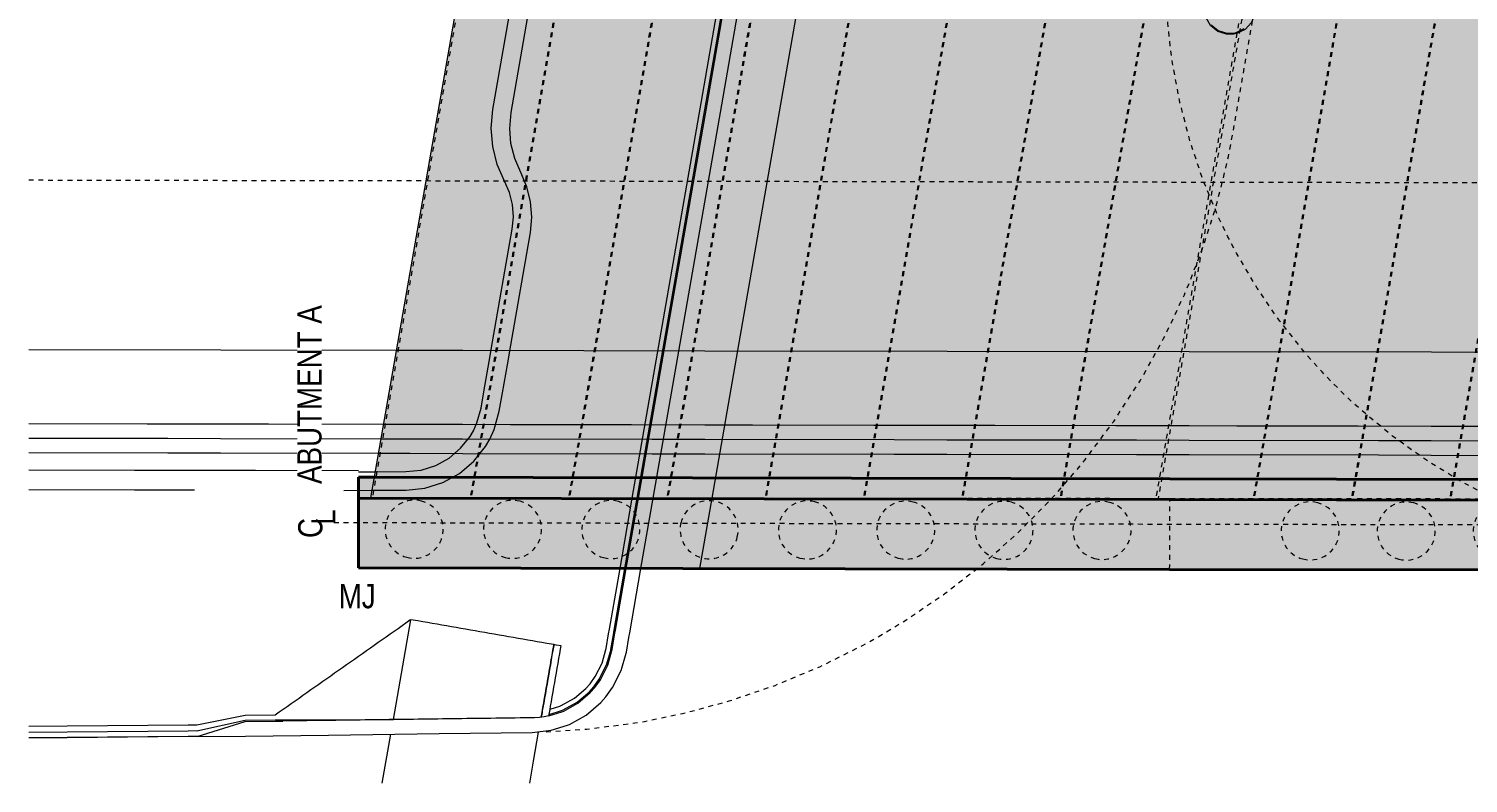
# Model space of a CAD drawing. Header units: metres. Extents: x -351 to -108, y 3 to 559.
# Drawn here: x -288.86 to -259.14, y 503.29 to 518.87 of the extents above; entities that cross this region are included whole.
import ezdxf

# ---------------------------------------------------------------- set-up
doc = ezdxf.new("R2010")
doc.units = ezdxf.units.M
for name, pattern in [('Hidden', [0.007144, 0.004763, -0.002381]), ('IMPORT-LNMK-LineCont _3_', [0.004, 0.001, -0.003]), ('IMPORT-LNMK-LineTurn _3_', [0.0012, 0.0006, -0.0006]), ('JacobsDash', [0.0045, 0.003, -0.0015]), ('JacobsGridLine', [0.0145, 0.01, -0.001, 0.0025, -0.001])]:
    doc.linetypes.add(name, pattern=pattern)
for name, color, linetype, lineweight in [('A-ANNO-NOTE', 7, 'Continuous', 9), ('A-DETL', 7, 'Continuous', 13), ('A-DETL-GENF', 7, 'Continuous', 9), ('A-MASS', 7, 'Continuous', 40), ('G-ANNO-TEXT', 7, 'Continuous', 9), ('S-BEAM', 7, 'Continuous', 40), ('S-BEAM-HDLN', 7, 'JacobsDash', 15), ('S-FNDN-HDLN', 7, 'JacobsDash', 15), ('S-GRID', 7, 'Continuous', 9)]:
    doc.layers.add(name, color=color, linetype=linetype, lineweight=lineweight)
doc.styles.add('Arial Narrow', font='ARIALN.TTF', dxfattribs={"height": 0.5})
doc.styles.add('Arial Narrow_2', font='ARIALN.TTF', dxfattribs={"height": 0.0025})

# ---------------------------------------------------------------- blocks, each defined once
blk = doc.blocks.new('T2DPAA-T2D-C3S-RW-M2D-100010_dwg-40802999-DRG-2873032 - CONSTRUCTION SEQUENCE STAGE A4')
at = {"color": 9, "lineweight": 18, "true_color": 0xc3c3c3}
for p, q in [((14.917, -596.027), (15.07, -596.589)), ((15.366, -596.224), (15.456, -596.555)), ((9.278, -598.35), (10.303, -598.261)), ((10.607, -598.234), (12.693, -598.052)), ((14.854, -602.053), (16.318, -601.925)), ((14.86, -602.078), (16.324, -601.95)), ((14.938, -602.372), (16.402, -602.244)), ((15.249, -603.55), (16.714, -603.422))]:
    blk.add_line(p, q, dxfattribs=at)
at = {"color": 9, "linetype": 'IMPORT-LNMK-LineCont _3_', "lineweight": 18, "true_color": 0xc3c3c3, "flags": 128}
blk.add_lwpolyline([(19.443, -588.095), (20.455, -591.933), (21.535, -596.023)], dxfattribs=at)
at = {"color": 9, "lineweight": 18, "true_color": 0xc3c3c3, "flags": 128}
for points in [[(16.06, -588.994), (17.071, -592.826), (17.996, -596.333)], [(14.582, -589.387), (15.207, -591.754), (15.593, -593.216), (15.845, -594.171), (16.451, -596.468)], [(15.387, -596.22), (14.845, -594.164), (14.207, -591.747), (13.65, -589.635)], [(14.002, -589.541), (14.735, -592.318), (15.012, -593.369), (15.844, -596.521)], [(14.292, -589.464), (15.025, -592.241), (15.303, -593.292), (16.147, -596.495)], [(14.131, -593.048), (13.815, -591.85), (13.258, -589.739)], [(9.228, -594.405), (9.18, -594.231), (8.516, -591.821), (8.308, -591.055)], [(9.233, -594.404), (9.185, -594.23), (8.521, -591.82), (8.312, -591.053)], [(9.339, -594.375), (9.291, -594.201), (8.627, -591.791), (8.419, -591.025)], [(9.455, -594.343), (9.406, -594.169), (8.743, -591.759), (8.535, -590.994)], [(9.228, -594.405), (9.495, -595.369), (9.955, -597.019), (10.571, -599.222), (11.089, -601.072), (11.232, -601.44), (11.418, -601.737), (11.445, -601.773), (11.72, -602.057), (12.045, -602.282), (12.191, -602.355), (12.408, -602.439), (12.794, -602.521), (13.166, -602.527), (13.189, -602.525), (13.496, -602.499), (13.595, -602.49), (14.938, -602.372)], [(9.231, -594.405), (9.784, -595.289), (9.992, -596.033)], [(9.342, -594.374), (9.808, -595.282), (9.975, -595.879), (10.257, -596.934), (10.607, -598.234)], [(11.507, -601.317), (11.534, -601.315), (11.606, -601.309), (11.642, -601.306), (11.706, -601.3), (11.806, -601.291), (11.905, -601.283), (12.005, -601.274), (12.104, -601.265), (12.204, -601.256), (12.304, -601.248), (12.403, -601.239), (12.503, -601.23), (12.603, -601.222), (12.702, -601.213), (12.802, -601.204), (12.901, -601.195), (12.967, -601.19), (12.958, -601.09), (12.954, -601.04), (12.95, -600.99), (12.941, -600.891), (12.932, -600.791), (12.924, -600.692), (12.915, -600.592), (12.906, -600.492), (12.897, -600.393), (12.889, -600.293), (12.88, -600.193), (12.871, -600.094), (12.863, -599.994), (12.854, -599.895), (12.845, -599.795), (12.836, -599.695), (12.828, -599.596), (12.819, -599.496), (12.81, -599.397), (12.802, -599.297), (12.793, -599.197), (12.784, -599.098), (12.775, -598.998), (12.767, -598.898), (12.758, -598.799), (12.749, -598.699), (12.741, -598.6), (12.732, -598.5), (12.723, -598.4), (12.714, -598.301), (12.706, -598.201), (12.697, -598.101), (12.693, -598.052), (12.676, -598.037), (12.599, -597.973), (12.523, -597.909), (12.446, -597.845), (12.369, -597.78), (12.293, -597.716), (12.216, -597.652), (12.139, -597.588), (12.063, -597.523), (11.986, -597.459), (11.91, -597.395), (11.833, -597.33), (11.756, -597.266), (11.68, -597.202), (11.603, -597.138), (11.527, -597.073), (11.45, -597.009), (11.373, -596.945), (11.297, -596.88), (11.22, -596.816), (11.144, -596.752), (11.067, -596.688), (10.99, -596.623), (10.914, -596.559), (10.837, -596.495), (10.761, -596.431), (10.684, -596.366), (10.607, -596.302), (10.531, -596.238), (10.454, -596.173), (10.378, -596.109), (10.301, -596.045), (10.224, -595.981), (10.148, -595.916), (10.071, -595.852), (9.905, -595.255), (9.457, -594.342)], [(11.507, -601.317), (11.463, -601.227), (11.425, -601.135), (11.392, -601.041), (11.378, -600.991), (11.365, -600.944), (11.338, -600.848), (11.311, -600.752), (11.284, -600.656), (11.257, -600.559), (11.23, -600.463), (11.203, -600.367), (11.176, -600.27), (11.149, -600.174), (11.122, -600.078), (11.095, -599.981), (11.068, -599.885), (11.042, -599.789), (11.015, -599.692), (10.988, -599.596), (10.961, -599.5), (10.934, -599.404), (10.907, -599.307), (10.88, -599.211), (10.853, -599.115), (10.826, -599.018), (10.799, -598.922), (10.772, -598.826), (10.745, -598.729), (10.718, -598.633), (10.691, -598.537), (10.664, -598.441), (10.637, -598.344), (10.611, -598.248), (10.584, -598.152), (10.557, -598.055), (10.53, -597.959), (10.503, -597.863), (10.476, -597.766), (10.449, -597.67), (10.422, -597.574), (10.395, -597.477), (10.368, -597.381), (10.341, -597.285), (10.314, -597.189), (10.287, -597.092), (10.26, -596.996), (10.244, -596.938), (10.233, -596.9), (10.207, -596.803), (10.18, -596.707), (10.153, -596.611), (10.126, -596.514), (10.099, -596.418), (10.072, -596.322), (10.045, -596.225), (10.019, -596.129), (9.992, -596.033), (9.965, -595.936), (9.951, -595.886)], [(10.06, -601.293), (10.52, -601.253), (11.125, -601.2)], [(11.44, -601.173), (11.54, -601.164), (11.639, -601.155), (11.739, -601.147), (11.838, -601.138), (11.938, -601.129), (12.038, -601.12), (12.137, -601.112), (12.237, -601.103), (12.336, -601.094), (12.436, -601.086), (12.536, -601.077), (12.635, -601.068), (12.735, -601.059), (12.835, -601.051), (12.934, -601.042), (12.954, -601.04)], [(11.468, -601.175), (11.54, -601.169), (11.573, -601.166), (11.64, -601.16), (11.739, -601.152), (11.839, -601.143), (11.938, -601.134), (12.038, -601.125), (12.138, -601.117), (12.237, -601.108), (12.337, -601.099), (12.437, -601.091), (12.536, -601.082), (12.636, -601.073), (12.735, -601.064), (12.835, -601.056), (12.935, -601.047), (12.955, -601.045)], [(11.508, -601.317), (11.658, -601.557), (11.681, -601.587), (11.914, -601.828), (12.19, -602.02), (12.315, -602.082), (12.499, -602.153), (12.827, -602.223), (13.143, -602.228), (13.163, -602.227), (13.47, -602.2), (13.568, -602.191), (14.86, -602.078)], [(11.536, -601.315), (11.678, -601.542), (11.701, -601.571), (11.93, -601.809), (12.202, -601.998), (12.325, -602.059), (12.506, -602.129), (12.83, -602.198), (13.141, -602.203), (13.161, -602.202), (13.468, -602.175), (13.566, -602.166), (14.854, -602.053)], [(11.647, -601.305), (11.758, -601.481), (11.779, -601.509), (11.995, -601.733), (12.251, -601.91), (12.366, -601.968), (12.537, -602.034), (12.841, -602.098), (13.134, -602.104), (13.152, -602.102), (13.459, -602.075), (13.558, -602.067), (14.828, -601.955), (16.292, -601.827)]]:
    blk.add_lwpolyline(points, dxfattribs=at)
at = {"color": 253, "lineweight": 18, "true_color": 0xa8a8a8, "flags": 128}
for points in [[(15.07, -596.589), (15.255, -597.27), (15.394, -597.635), (15.602, -597.965), (15.872, -598.247), (16.192, -598.47), (16.55, -598.626), (16.712, -598.67), (16.931, -598.707), (17.321, -598.712), (17.707, -598.678), (18.294, -598.627), (18.703, -598.591), (21.056, -598.386), (21.37, -598.332), (21.671, -598.226), (21.951, -598.073), (22.201, -597.875), (22.449, -597.678), (22.726, -597.525), (23.024, -597.42), (23.346, -597.363), (28.001, -596.957)], [(15.456, -596.555), (15.623, -597.17), (15.735, -597.464), (15.903, -597.73), (16.12, -597.957), (16.378, -598.137), (16.666, -598.262), (16.797, -598.298), (16.974, -598.328), (17.288, -598.332), (17.673, -598.298), (18.261, -598.247), (18.67, -598.211), (21.023, -598.006), (21.275, -597.962), (21.516, -597.878), (21.74, -597.755), (21.94, -597.596), (22.237, -597.361), (22.569, -597.177), (22.927, -597.051), (23.313, -596.983), (27.968, -596.577)], [(15.844, -596.521), (16.011, -597.152), (16.288, -598.203), (17.286, -601.987), (17.564, -603.038), (18.562, -606.821), (18.839, -607.873), (19.838, -611.656), (20.115, -612.707), (21.113, -616.491), (21.391, -617.542), (22.389, -621.325), (22.666, -622.376), (23.611, -625.956)], [(16.147, -596.495), (16.301, -597.076), (16.578, -598.127), (17.576, -601.91), (17.854, -602.961), (18.852, -606.745), (19.129, -607.796), (20.128, -611.579), (20.405, -612.631), (21.403, -616.414), (21.681, -617.465), (22.679, -621.249), (22.956, -622.3), (23.914, -625.93)], [(16.451, -596.468), (16.482, -596.588), (16.868, -598.05), (17.12, -599.006), (17.758, -601.423), (18.144, -602.885), (18.396, -603.84), (19.034, -606.257), (19.42, -607.719), (19.672, -608.675), (20.309, -611.092), (20.695, -612.554), (20.947, -613.509), (21.585, -615.927), (21.971, -617.389), (22.223, -618.344), (22.861, -620.761), (23.246, -622.223), (23.499, -623.178), (24.136, -625.596), (24.217, -625.903)], [(17.996, -596.333), (18.347, -597.66), (19.622, -602.495), (20.898, -607.329), (22.174, -612.164), (23.449, -616.998), (24.725, -621.833), (25.763, -625.768)], [(16.292, -601.827), (19.599, -601.538), (24.58, -601.102), (29.561, -600.666), (34.542, -600.231), (39.523, -599.795), (44.504, -599.359), (44.76, -599.337), (48.687, -598.993), (49.484, -598.923), (52.117, -598.693)], [(16.318, -601.925), (19.607, -601.638), (24.588, -601.202), (29.569, -600.766), (34.55, -600.33), (39.531, -599.894), (44.512, -599.459), (44.769, -599.436), (48.696, -599.093), (49.493, -599.023), (52.143, -598.791)], [(16.324, -601.95), (19.61, -601.663), (24.591, -601.227), (29.571, -600.791), (34.552, -600.355), (39.533, -599.919), (44.514, -599.484), (44.771, -599.461), (48.698, -599.118), (49.495, -599.048), (52.149, -598.816)], [(16.402, -602.244), (19.636, -601.961), (24.617, -601.526), (29.598, -601.09), (34.579, -600.654), (39.56, -600.218), (44.541, -599.782), (44.797, -599.76), (48.725, -599.416), (49.522, -599.347), (52.227, -599.11)], [(16.714, -603.422), (19.96, -603.138), (24.941, -602.702), (29.922, -602.266), (32.863, -602.009), (34.903, -601.83), (39.884, -601.394), (43.839, -601.048), (44.896, -600.956), (47.711, -600.71), (48.125, -600.675), (48.803, -600.621), (50.034, -600.532), (50.178, -600.522)], [(28.813, -610.868), (28.737, -611.029), (28.735, -611.039), (28.725, -611.228), (28.76, -611.352), (28.787, -611.406), (28.909, -611.549)]]:
    blk.add_lwpolyline(points, dxfattribs=at)
at = {"color": 253, "linetype": 'IMPORT-LNMK-LineCont _3_', "lineweight": 18, "true_color": 0xa8a8a8, "flags": 128}
blk.add_lwpolyline([(21.535, -596.023), (21.731, -596.767), (23.007, -601.602), (24.282, -606.436), (25.558, -611.271), (26.833, -616.105), (28.109, -620.94), (29.301, -625.458)], dxfattribs=at)
at = {"color": 9, "linetype": 'IMPORT-LNMK-LineTurn _3_', "lineweight": 18, "true_color": 0xc3c3c3, "flags": 128}
blk.add_lwpolyline([(11.171, -601.348), (11.443, -602.148), (11.822, -603.073), (11.903, -603.252), (12.261, -603.971), (12.76, -604.838), (13.315, -605.67), (13.924, -606.462), (14.585, -607.213), (14.875, -607.513), (15.294, -607.918), (16.049, -608.573), (16.845, -609.178), (17.681, -609.727), (18.507, -610.196)], dxfattribs=at)
at = {"color": 253, "linetype": 'IMPORT-LNMK-LineTurn _3_', "lineweight": 18, "true_color": 0xa8a8a8, "flags": 128}
for points in [[(20.85, -619.043), (21.029, -618.249), (21.269, -617.451), (21.564, -616.672), (21.912, -615.915), (22.078, -615.596), (22.311, -615.184), (22.471, -614.922), (22.761, -614.482), (23.258, -613.814), (23.343, -613.708), (23.8, -613.181), (24.385, -612.588), (24.669, -612.327), (24.995, -612.048), (25.009, -612.036), (25.671, -611.529), (26.365, -611.07), (27.091, -610.659), (27.144, -610.632), (27.842, -610.3), (28.291, -610.116), (28.617, -609.994), (29.343, -609.762), (30.082, -609.577), (30.639, -609.469), (30.832, -609.438), (31.589, -609.348)], [(18.507, -610.196), (18.55, -610.22), (19.019, -610.455), (19.234, -610.556), (19.451, -610.654), (20.379, -611.027), (21.329, -611.337), (21.4, -611.358), (22.298, -611.584), (22.462, -611.618), (23.282, -611.765), (23.54, -611.801), (24.275, -611.88), (25.035, -611.923), (25.273, -611.929), (26.035, -611.921), (26.273, -611.911), (26.814, -611.874), (28.798, -611.7), (29.241, -611.661)]]:
    blk.add_lwpolyline(points, dxfattribs=at)
blk = doc.blocks.new('T2DPAA-T2D-PWC-RW-M2D-100010_RoadDesign_rvt-1-DRG-2873032 - CONSTRUCTION SEQUENCE STAGE A4')
at = {"color": 254, "lineweight": 18, "true_color": 0xe3e3e3, "rotation": 75.11694444444437}
blk.add_blockref('T2DPAA-T2D-C3S-RW-M2D-100010_dwg-40802999-DRG-2873032 - CONSTRUCTION SEQUENCE STAGE A4', (-1722.337, 648.01), dxfattribs=at)
blk = doc.blocks.new('06_SFR_GCT_Girder_SuperT_BR08Edge_CS - Super T - 1815-6270606-DRG-2873032 - CONSTRUCTION SEQUENCE STAGE A4')
at = {"layer": 'S-BEAM', "color": 8, "linetype": 'Hidden', "lineweight": 9, "true_color": 0x808080}
for p, q in [((-1113.445, 544.59), (-1119.617, 509.162)), ((-1111.436, 544.588), (-1117.608, 509.16)), ((-1112.441, 544.589), (-1113.445, 544.59)), ((-1111.436, 544.589), (-1112.441, 544.589)), ((-1118.614, 509.161), (-1119.617, 509.162)), ((-1117.608, 509.16), (-1118.614, 509.161))]:
    blk.add_line(p, q, dxfattribs=at)
blk = doc.blocks.new('06_SFR_GCT_Girder_SuperT_BR08Edge_CS - Super T - 1815-6270390-DRG-2873032 - CONSTRUCTION SEQUENCE STAGE A4')
at = {"layer": 'S-BEAM', "color": 8, "linetype": 'Hidden', "lineweight": 9, "true_color": 0x808080}
for p, q in [((-1115.475, 544.592), (-1121.647, 509.164)), ((-1113.466, 544.59), (-1119.638, 509.162)), ((-1114.471, 544.591), (-1115.475, 544.592)), ((-1113.466, 544.591), (-1114.471, 544.591)), ((-1120.646, 509.163), (-1121.647, 509.164)), ((-1119.638, 509.162), (-1120.646, 509.163))]:
    blk.add_line(p, q, dxfattribs=at)
blk = doc.blocks.new('06_SFR_GCT_Girder_SuperT_BR08Edge_CS - Super T - 1815-6270051-DRG-2873032 - CONSTRUCTION SEQUENCE STAGE A4')
at = {"layer": 'S-BEAM', "color": 8, "linetype": 'Hidden', "lineweight": 9, "true_color": 0x808080}
for p, q in [((-1117.505, 544.594), (-1123.677, 509.166)), ((-1115.495, 544.592), (-1121.668, 509.164)), ((-1116.501, 544.593), (-1117.505, 544.594)), ((-1115.495, 544.593), (-1116.501, 544.593)), ((-1122.676, 509.165), (-1123.677, 509.166)), ((-1121.668, 509.164), (-1122.676, 509.165))]:
    blk.add_line(p, q, dxfattribs=at)
blk = doc.blocks.new('06_SFR_GCT_Girder_SuperT_BR08Edge_CS - Super T - 1815-6269499-DRG-2873032 - CONSTRUCTION SEQUENCE STAGE A4')
at = {"layer": 'S-BEAM', "color": 8, "linetype": 'Hidden', "lineweight": 9, "true_color": 0x808080}
for p, q in [((-1121.493, 544.598), (-1127.665, 509.17)), ((-1120.486, 544.597), (-1121.493, 544.598)), ((-1119.484, 544.596), (-1120.978, 536.018)), ((-1119.484, 544.596), (-1120.486, 544.597)), ((-1120.978, 536.017), (-1125.656, 509.168)), ((-1126.659, 509.169), (-1127.665, 509.17)), ((-1125.656, 509.168), (-1126.659, 509.169))]:
    blk.add_line(p, q, dxfattribs=at)
blk = doc.blocks.new('06_SFR_GCT_Girder_SuperT_BR08Edge_CS - Super T - 1815-6268857-DRG-2873032 - CONSTRUCTION SEQUENCE STAGE A4')
at = {"layer": 'S-BEAM', "color": 8, "linetype": 'Hidden', "lineweight": 9, "true_color": 0x808080}
for p, q in [((-1123.523, 544.6), (-1129.695, 509.172)), ((-1121.514, 544.598), (-1127.686, 509.17)), ((-1122.516, 544.599), (-1123.523, 544.6)), ((-1121.514, 544.598), (-1122.516, 544.599)), ((-1128.688, 509.171), (-1129.695, 509.172)), ((-1127.686, 509.17), (-1128.688, 509.171))]:
    blk.add_line(p, q, dxfattribs=at)
blk = doc.blocks.new('06_SFR_GCT_Girder_SuperT_BR08Edge_CS - Super T - 1815-6267993-DRG-2873032 - CONSTRUCTION SEQUENCE STAGE A4')
at = {"layer": 'S-BEAM', "color": 8, "linetype": 'Hidden', "lineweight": 9, "true_color": 0x808080}
for p, q in [((-1125.553, 544.602), (-1131.725, 509.174)), ((-1123.543, 544.6), (-1129.716, 509.172)), ((-1124.546, 544.601), (-1125.553, 544.602)), ((-1123.543, 544.6), (-1124.546, 544.601)), ((-1130.714, 509.173), (-1131.725, 509.174)), ((-1129.716, 509.172), (-1130.714, 509.173))]:
    blk.add_line(p, q, dxfattribs=at)
blk = doc.blocks.new('06_SFR_GCT_Girder_SuperT_BR08Edge_CS - Super T - 1815-6267463-DRG-2873032 - CONSTRUCTION SEQUENCE STAGE A4')
at = {"layer": 'S-BEAM', "color": 8, "linetype": 'Hidden', "lineweight": 9, "true_color": 0x808080}
for p, q in [((-1127.582, 544.604), (-1133.755, 509.176)), ((-1125.573, 544.602), (-1131.745, 509.174)), ((-1126.576, 544.603), (-1127.582, 544.604)), ((-1125.573, 544.602), (-1126.576, 544.603)), ((-1132.748, 509.175), (-1133.755, 509.176)), ((-1131.745, 509.173), (-1132.748, 509.175))]:
    blk.add_line(p, q, dxfattribs=at)
blk = doc.blocks.new('06_SFR_GCT_Girder_SuperT_BR08Edge_CS - Super T - 1815-6267083-DRG-2873032 - CONSTRUCTION SEQUENCE STAGE A4')
at = {"layer": 'S-BEAM', "color": 8, "linetype": 'Hidden', "lineweight": 9, "true_color": 0x808080}
for p, q in [((-1129.612, 544.606), (-1135.784, 509.178)), ((-1127.603, 544.604), (-1133.775, 509.176)), ((-1128.606, 544.605), (-1129.612, 544.606)), ((-1127.603, 544.604), (-1128.606, 544.605)), ((-1134.773, 509.176), (-1135.784, 509.178)), ((-1133.775, 509.175), (-1134.773, 509.176))]:
    blk.add_line(p, q, dxfattribs=at)
blk = doc.blocks.new('06_SFR_GCT_Girder_SuperT_BR08Edge_CS - Super T - 1815-6266581-DRG-2873032 - CONSTRUCTION SEQUENCE STAGE A4')
at = {"layer": 'S-BEAM', "color": 8, "linetype": 'Hidden', "lineweight": 9, "true_color": 0x808080}
for p, q in [((-1131.642, 544.608), (-1137.814, 509.179)), ((-1129.633, 544.605), (-1135.805, 509.177)), ((-1129.633, 544.605), (-1131.642, 544.608)), ((-1135.805, 509.177), (-1137.814, 509.179))]:
    blk.add_line(p, q, dxfattribs=at)
blk = doc.blocks.new('06_SFR_GCT_Girder_SuperT_BR08Edge_CS - Super T - 1815-6266069-DRG-2873032 - CONSTRUCTION SEQUENCE STAGE A4')
at = {"layer": 'S-BEAM', "color": 8, "linetype": 'Hidden', "lineweight": 9, "true_color": 0x808080}
for p, q in [((-1133.672, 544.607), (-1139.844, 509.181)), ((-1131.663, 544.605), (-1137.835, 509.179)), ((-1131.663, 544.605), (-1133.672, 544.607)), ((-1139.844, 509.181), (-1139.844, 509.179)), ((-1137.835, 509.177), (-1139.844, 509.179)), ((-1137.835, 509.179), (-1137.835, 509.177))]:
    blk.add_line(p, q, dxfattribs=at)
blk = doc.blocks.new('06_SFR_GCT_Girder_SuperT_BR08Edge_CS - Super T - 1815-6266048-DRG-2873032 - CONSTRUCTION SEQUENCE STAGE A4')
at = {"layer": 'S-BEAM', "color": 8, "linetype": 'Hidden', "lineweight": 9, "true_color": 0x808080}
for p, q in [((-1135.712, 544.609), (-1141.884, 509.183)), ((-1133.693, 544.606), (-1139.865, 509.181)), ((-1133.693, 544.606), (-1135.712, 544.609)), ((-1141.884, 509.183), (-1141.884, 509.181)), ((-1139.865, 509.178), (-1141.884, 509.181)), ((-1139.865, 509.181), (-1139.865, 509.178))]:
    blk.add_line(p, q, dxfattribs=at)
blk = doc.blocks.new('06_SFR_GCT_Girder_SuperT_BR08Edge_CS - Super T - 1815-6269797-DRG-2873032 - CONSTRUCTION SEQUENCE STAGE A4')
at = {"layer": 'S-BEAM', "color": 8, "linetype": 'Hidden', "lineweight": 9, "true_color": 0x808080}
for p, q in [((-1119.534, 544.596), (-1125.707, 509.168)), ((-1117.525, 544.594), (-1123.697, 509.166)), ((-1118.531, 544.595), (-1119.534, 544.596)), ((-1117.525, 544.594), (-1118.531, 544.595)), ((-1124.706, 509.167), (-1125.707, 509.168)), ((-1123.697, 509.166), (-1124.706, 509.167))]:
    blk.add_line(p, q, dxfattribs=at)
blk = doc.blocks.new('Mass 1 - Mass 1-5299959-DRG-2873032 - CONSTRUCTION SEQUENCE STAGE A4')
at = {"layer": 'A-MASS', "color": 252, "lineweight": 13, "true_color": 0x848484}
for p, q in [((229.398, 1222.877), (232.112, 1223.085)), ((232.112, 1223.085), (232.16, 1223.088)), ((232.16, 1223.088), (232.307, 1223.071)), ((217.381, 1221.828), (228.362, 1222.789)), ((228.362, 1222.789), (229.384, 1222.876)), ((229.384, 1222.876), (229.398, 1222.877)), ((232.307, 1223.071), (232.354, 1223.055)), ((232.354, 1223.055), (232.484, 1222.985)), ((232.484, 1222.985), (232.51, 1222.963)), ((232.51, 1222.963), (232.555, 1222.922)), ((232.555, 1222.922), (232.619, 1222.834)), ((232.619, 1222.834), (232.641, 1222.795)), ((232.641, 1222.795), (232.685, 1222.657)), ((232.692, 1222.605), (232.682, 1222.46)), ((232.685, 1222.657), (232.692, 1222.605)), ((232.575, 1222.237), (232.47, 1222.14)), ((232.59, 1222.258), (232.575, 1222.237)), ((232.606, 1222.28), (232.59, 1222.258)), ((232.668, 1222.409), (232.606, 1222.28)), ((232.682, 1222.46), (232.668, 1222.409)), ((232.201, 1221.975), (231.784, 1221.742)), ((232.382, 1222.085), (232.201, 1221.975)), ((232.47, 1222.14), (232.382, 1222.085)), ((215.794, 1221.559), (216.537, 1221.718)), ((216.537, 1221.718), (216.587, 1221.726)), ((216.587, 1221.726), (217.381, 1221.828)), ((231.759, 1221.728), (231.395, 1221.546)), ((231.784, 1221.742), (231.759, 1221.728)), ((214.898, 1221.287), (215.015, 1221.327)), ((215.015, 1221.327), (215.116, 1221.361)), ((215.116, 1221.361), (215.708, 1221.537)), ((215.708, 1221.537), (215.794, 1221.559)), ((231.038, 1221.384), (230.369, 1221.125)), ((231.087, 1221.406), (231.038, 1221.384)), ((231.395, 1221.546), (231.087, 1221.406)), ((214.11, 1220.968), (214.261, 1221.035)), ((214.261, 1221.035), (214.476, 1221.126)), ((214.476, 1221.126), (214.898, 1221.287)), ((230.294, 1221.1), (229.629, 1220.901)), ((230.369, 1221.125), (230.294, 1221.1)), ((213.532, 1220.682), (213.681, 1220.761)), ((213.681, 1220.761), (214.11, 1220.968)), ((228.753, 1220.713), (228.545, 1220.68)), ((228.873, 1220.734), (228.753, 1220.713)), ((229.49, 1220.865), (228.873, 1220.734)), ((229.533, 1220.876), (229.49, 1220.865)), ((229.553, 1220.881), (229.533, 1220.876)), ((229.629, 1220.901), (229.553, 1220.881)), ((212.817, 1220.262), (213.352, 1220.584)), ((227.964, 1220.612), (213.137, 1219.315)), ((213.137, 1219.311), (227.964, 1220.609)), ((213.352, 1220.584), (213.532, 1220.682)), ((228.106, 1220.626), (227.964, 1220.612)), ((228.545, 1220.68), (228.106, 1220.626)), ((212.606, 1219.96), (212.689, 1220.14)), ((212.689, 1220.14), (212.817, 1220.262)), ((212.597, 1219.768), (212.606, 1219.96)), ((212.638, 1219.629), (212.597, 1219.768)), ((212.673, 1219.56), (212.638, 1219.629)), ((212.789, 1219.424), (212.673, 1219.56)), ((212.965, 1219.333), (212.789, 1219.424)), ((213.137, 1219.315), (212.965, 1219.333))]:
    blk.add_line(p, q, dxfattribs=at)
blk = doc.blocks.new('01_SFO_FRP_Pile_CastInPlace_CS_BR08 - CAST-IN-PLACE PILE - 1200-8660960-DRG-2873032 - CONSTRUCTION SEQUENCE STAGE A4')
at = {"layer": 'S-FNDN-HDLN'}
for start, end in [(90, 270), (270, 90)]:
    blk.add_arc((0, 0), 0.6, start, end, dxfattribs=at)
blk = doc.blocks.new('01_SFO_FRP_Pile_CastInPlace_CS_BR08 - CAST-IN-PLACE PILE - 1200-8660993-DRG-2873032 - CONSTRUCTION SEQUENCE STAGE A4')
at = {"layer": 'S-FNDN-HDLN'}
for start, end in [(90, 270), (270, 90)]:
    blk.add_arc((0, 0), 0.6, start, end, dxfattribs=at)
blk = doc.blocks.new('01_SFO_FRP_Pile_CastInPlace_CS_BR08 - CAST-IN-PLACE PILE - 1200-8660884-DRG-2873032 - CONSTRUCTION SEQUENCE STAGE A4')
at = {"layer": 'S-FNDN-HDLN'}
for start, end in [(90, 270), (270, 90)]:
    blk.add_arc((0, 0), 0.6, start, end, dxfattribs=at)
blk = doc.blocks.new('01_SFO_FRP_Pile_CastInPlace_CS_BR08 - CAST-IN-PLACE PILE - 1200-8661059-DRG-2873032 - CONSTRUCTION SEQUENCE STAGE A4')
at = {"layer": 'S-FNDN-HDLN'}
for start, end in [(90, 270), (270, 90)]:
    blk.add_arc((0, 0), 0.6, start, end, dxfattribs=at)
blk = doc.blocks.new('01_SFO_FRP_Pile_CastInPlace_CS_BR08 - CAST-IN-PLACE PILE - 1200-8661047-DRG-2873032 - CONSTRUCTION SEQUENCE STAGE A4')
at = {"layer": 'S-FNDN-HDLN'}
for start, end in [(90, 270), (270, 90)]:
    blk.add_arc((0, 0), 0.6, start, end, dxfattribs=at)
blk = doc.blocks.new('01_SFO_FRP_Pile_CastInPlace_CS_BR08 - CAST-IN-PLACE PILE - 1200-8661025-DRG-2873032 - CONSTRUCTION SEQUENCE STAGE A4')
at = {"layer": 'S-FNDN-HDLN'}
for start, end in [(90, 270), (270, 90)]:
    blk.add_arc((0, 0), 0.6, start, end, dxfattribs=at)
blk = doc.blocks.new('CS_Annot_Centreline Symbol1 - CS_Annot_Centreline Symbol-7988197-DRG-2873032 - CONSTRUCTION SEQUENCE STAGE A4')
at = {"layer": 'A-ANNO-NOTE', "char_height": 0.0025, "attachment_point": 1, "rotation": 180, "style": 'Arial Narrow_2'}
for s, insert, width in [('L', (0.00115, -0.00329), 0.0019241), ('C  ', (0.00252, -0.00463), 0.0044093)]:
    blk.add_mtext(s, dxfattribs=dict(at, insert=insert, width=width))

msp = doc.modelspace()

# ---------------------------------------------------------------- hatches: boundary and pattern name
at = {"layer": 'A-DETL-GENF', "true_color": 0x808080, "transparency": 33554534}
msp.add_hatch(color=8, dxfattribs=at).paths.add_polyline_path([(-251.357, 509.154), (-245.185, 544.583), (-275.632, 544.612), (-281.804, 509.183), (-252.876, 509.156)])
at = {"layer": 'S-BEAM', "lineweight": 5, "true_color": 0xc0c0c0}
for points in [[(-265.302, 509.149), (-265.303, 509.168), (-281.804, 509.183), (-281.73, 509.61), (-282.053, 509.611), (-282.053, 509.181), (-265.302, 509.149)], [(-265.302, 509.168), (-265.301, 509.579), (-281.73, 509.61), (-281.804, 509.183), (-265.302, 509.168)], [(-251.289, 509.123), (-251.288, 509.553), (-251.357, 509.154), (-265.302, 509.168), (-265.301, 509.149), (-252.876, 509.126)], [(-251.357, 509.154), (-251.288, 509.553), (-265.301, 509.579), (-265.301, 509.168), (-252.269, 509.155)], [(-265.304, 507.709), (-265.302, 509.149), (-282.054, 509.181), (-282.056, 507.741), (-265.471, 507.71)], [(-251.29, 507.683), (-251.287, 509.123), (-265.301, 509.149), (-265.302, 507.709), (-252.876, 507.686)], [(-265.304, 507.709), (-265.303, 507.709), (-265.304, 507.709)]]:
    msp.add_hatch(color=9, dxfattribs=at).paths.add_polyline_path(points)

# ---------------------------------------------------------------- linework, layer by layer
at = {"layer": 'A-DETL', "lineweight": 18}
for p, q in [((-275.632, 544.612), (-281.804, 509.183)), ((-281.804, 509.183), (-251.357, 509.154))]:
    msp.add_line(p, q, dxfattribs=at)
at = {"layer": 'S-BEAM'}
for p, q in [((-282.053, 509.611), (-282.054, 509.181)), ((-282.052, 509.611), (-282.053, 509.611)), ((-281.73, 509.61), (-282.052, 509.611)), ((-282.056, 507.741), (-282.054, 509.181)), ((-282.054, 509.181), (-265.302, 509.149)), ((-265.302, 509.149), (-265.301, 509.149)), ((-265.302, 509.149), (-265.302, 509.149)), ((-265.301, 509.149), (-251.287, 509.123)), ((-265.304, 507.709), (-282.056, 507.741)), ((-265.304, 507.709), (-265.303, 507.709)), ((-265.304, 507.709), (-265.304, 507.709)), ((-251.29, 507.683), (-265.303, 507.709))]:
    msp.add_line(p, q, dxfattribs=at)
at = {"layer": 'S-BEAM', "color": 250, "true_color": 0x333333}
for p, q in [((-265.301, 509.579), (-281.73, 509.61)), ((-265.302, 509.579), (-265.301, 509.579)), ((-265.301, 509.579), (-265.3, 509.579)), ((-265.3, 509.579), (-251.288, 509.553))]:
    msp.add_line(p, q, dxfattribs=at)
at = {"layer": 'S-BEAM-HDLN'}
for p, q in [((-282.053, 509.181), (-282.056, 507.741)), ((-265.304, 507.709), (-265.302, 509.149))]:
    msp.add_line(p, q, dxfattribs=at)
at = {"layer": 'S-FNDN-HDLN'}
for centre, start, end in [((-280.904, 508.538), 75.1169, 255.1169), ((-280.904, 508.538), 255.1169, 75.1169), ((-278.872, 508.535), 75.1169, 255.1169), ((-278.872, 508.535), 255.1169, 75.1169), ((-276.842, 508.531), 75.1169, 255.1169), ((-276.842, 508.531), 255.1169, 75.1169), ((-274.813, 508.527), 345.1169, 165.1169), ((-272.784, 508.523), 75.1169, 255.1169), ((-272.784, 508.523), 255.1169, 75.1169), ((-274.813, 508.527), 165.1169, 345.1169)]:
    msp.add_arc(centre, 0.6, start, end, dxfattribs=at)
at = {"layer": 'S-GRID', "linetype": 'JacobsGridLine', "lineweight": 18}
msp.add_line((-282.56, 508.677), (-240.83, 508.599), dxfattribs=at)

# ---------------------------------------------------------------- block references
at = {"lineweight": 5}
msp.add_blockref('T2DPAA-T2D-PWC-RW-M2D-100010_RoadDesign_rvt-1-DRG-2873032 - CONSTRUCTION SEQUENCE STAGE A4', (860.115, 0), dxfattribs=at)
at = {"layer": 'A-ANNO-NOTE', "xscale": 200, "yscale": 200, "zscale": 200, "rotation": 269.9999999999306}
msp.add_blockref('CS_Annot_Centreline Symbol1 - CS_Annot_Centreline Symbol-7988197-DRG-2873032 - CONSTRUCTION SEQUENCE STAGE A4', (-282.373, 508.86), dxfattribs=at)
at = {"layer": 'A-MASS', "color": 252, "lineweight": 13, "true_color": 0x848484, "rotation": 75.11694444444437}
msp.add_blockref('Mass 1 - Mass 1-5299959-DRG-2873032 - CONSTRUCTION SEQUENCE STAGE A4', (860.115, 0), dxfattribs=at)
at = {"layer": 'S-BEAM', "color": 8, "linetype": 'Hidden', "lineweight": 9, "true_color": 0x808080}
for name in ['06_SFR_GCT_Girder_SuperT_BR08Edge_CS - Super T - 1815-6266048-DRG-2873032 - CONSTRUCTION SEQUENCE STAGE A4', '06_SFR_GCT_Girder_SuperT_BR08Edge_CS - Super T - 1815-6266069-DRG-2873032 - CONSTRUCTION SEQUENCE STAGE A4', '06_SFR_GCT_Girder_SuperT_BR08Edge_CS - Super T - 1815-6266581-DRG-2873032 - CONSTRUCTION SEQUENCE STAGE A4', '06_SFR_GCT_Girder_SuperT_BR08Edge_CS - Super T - 1815-6267083-DRG-2873032 - CONSTRUCTION SEQUENCE STAGE A4', '06_SFR_GCT_Girder_SuperT_BR08Edge_CS - Super T - 1815-6267463-DRG-2873032 - CONSTRUCTION SEQUENCE STAGE A4', '06_SFR_GCT_Girder_SuperT_BR08Edge_CS - Super T - 1815-6267993-DRG-2873032 - CONSTRUCTION SEQUENCE STAGE A4', '06_SFR_GCT_Girder_SuperT_BR08Edge_CS - Super T - 1815-6268857-DRG-2873032 - CONSTRUCTION SEQUENCE STAGE A4', '06_SFR_GCT_Girder_SuperT_BR08Edge_CS - Super T - 1815-6269499-DRG-2873032 - CONSTRUCTION SEQUENCE STAGE A4', '06_SFR_GCT_Girder_SuperT_BR08Edge_CS - Super T - 1815-6269797-DRG-2873032 - CONSTRUCTION SEQUENCE STAGE A4', '06_SFR_GCT_Girder_SuperT_BR08Edge_CS - Super T - 1815-6270051-DRG-2873032 - CONSTRUCTION SEQUENCE STAGE A4', '06_SFR_GCT_Girder_SuperT_BR08Edge_CS - Super T - 1815-6270390-DRG-2873032 - CONSTRUCTION SEQUENCE STAGE A4', '06_SFR_GCT_Girder_SuperT_BR08Edge_CS - Super T - 1815-6270606-DRG-2873032 - CONSTRUCTION SEQUENCE STAGE A4']:
    msp.add_blockref(name, (860.115, 0), dxfattribs=at)
at = {"layer": 'S-FNDN-HDLN'}
for name, p, rotation in [('01_SFO_FRP_Pile_CastInPlace_CS_BR08 - CAST-IN-PLACE PILE - 1200-8660960-DRG-2873032 - CONSTRUCTION SEQUENCE STAGE A4', (-270.754, 508.519), 345.1169444444437), ('01_SFO_FRP_Pile_CastInPlace_CS_BR08 - CAST-IN-PLACE PILE - 1200-8660993-DRG-2873032 - CONSTRUCTION SEQUENCE STAGE A4', (-268.725, 508.516), 345.1169444444437), ('01_SFO_FRP_Pile_CastInPlace_CS_BR08 - CAST-IN-PLACE PILE - 1200-8661025-DRG-2873032 - CONSTRUCTION SEQUENCE STAGE A4', (-266.701, 508.512), 345.1169444444437), ('01_SFO_FRP_Pile_CastInPlace_CS_BR08 - CAST-IN-PLACE PILE - 1200-8661047-DRG-2873032 - CONSTRUCTION SEQUENCE STAGE A4', (-262.401, 508.504), 165.1169444444439), ('01_SFO_FRP_Pile_CastInPlace_CS_BR08 - CAST-IN-PLACE PILE - 1200-8661059-DRG-2873032 - CONSTRUCTION SEQUENCE STAGE A4', (-260.418, 508.5), 165.1169444444439), ('01_SFO_FRP_Pile_CastInPlace_CS_BR08 - CAST-IN-PLACE PILE - 1200-8660884-DRG-2873032 - CONSTRUCTION SEQUENCE STAGE A4', (-258.435, 508.496), 165.1169444444439)]:
    msp.add_blockref(name, p, dxfattribs=dict(at, rotation=rotation))

# ---------------------------------------------------------------- next in the draw order: texts
at = {"layer": 'A-ANNO-NOTE', "insert": (-283.317, 509.473), "char_height": 0.5, "attachment_point": 1, "rotation": 90, "style": 'Arial Narrow', "bg_fill": 3, "box_fill_scale": 1, "bg_fill_color": 256, "bg_fill_true_color": 13158600, "bg_fill_transparency": 0}
msp.add_mtext('ABUTMENT A', dxfattribs=at)
at = {"layer": 'G-ANNO-TEXT', "insert": (-282.463, 507.406), "char_height": 0.5, "attachment_point": 1, "style": 'Arial Narrow', "bg_fill": 3, "box_fill_scale": 1, "bg_fill_color": 256, "bg_fill_true_color": 13158600, "bg_fill_transparency": 0}
msp.add_mtext('MJ', dxfattribs=at)

doc.saveas('drawing.dxf')
